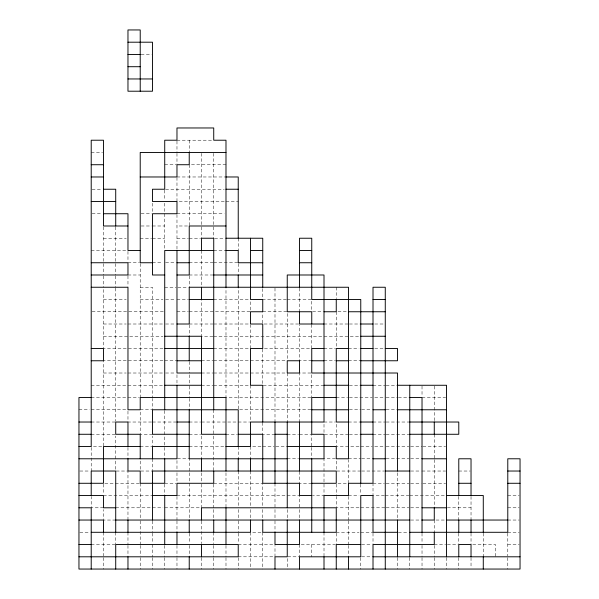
<?xml version="1.0" encoding="UTF-8"?>
<svg xmlns="http://www.w3.org/2000/svg" width="599" height="599" viewBox="0 0 599 599"><rect width="100%" height="100%" fill="white"/><g stroke="black" fill="none" stroke-linecap="round" stroke-linejoin="round"><path stroke-width="0.45" stroke-dasharray="3 2.25" d="M141.094 54.457L151.599 54.457M176.975 140.218L212.862 140.218M91.213 152.475L102.586 152.475M164.725 164.725L176.099 164.725M225.988 164.725L189.232 164.725L189.232 225.988L176.975 225.988M176.975 176.975L225.988 176.975M92.089 189.232L102.586 189.232M165.601 189.232L224.236 189.232M224.236 201.481L176.975 201.481L176.975 177.851M225.988 201.481L238.237 201.481M92.089 213.731L102.586 213.731M141.094 213.731L151.599 213.731M176.975 213.731L224.236 213.731M141.094 225.988L151.599 225.988M152.475 225.988L164.725 225.988M103.462 238.237L126.217 238.237M140.218 238.237L151.599 238.237M152.475 238.237L164.725 238.237M176.975 238.237L188.356 238.237M189.232 238.237L200.605 238.237M214.607 238.237L224.236 238.237M91.213 250.494L126.217 250.494M213.731 250.494L225.988 250.494M127.969 262.744L139.342 262.744M152.475 262.744L162.973 262.744M165.601 262.744L176.099 262.744M189.232 262.744L212.862 262.744M213.731 262.744L238.237 262.744M127.969 274.993L140.218 274.993M189.232 274.993L213.731 274.993M140.218 287.25L152.475 287.25L152.475 397.519M164.725 287.25L176.099 287.25M177.851 287.25L188.356 287.25M103.462 299.5L126.217 299.5M140.218 299.5L162.973 299.5M165.601 299.5L176.099 299.5M176.975 299.5L188.356 299.5M213.731 299.5L250.494 299.5M286.374 299.5L262.744 299.5L262.744 288.126M287.25 299.5L311.75 299.5M92.089 311.75L164.725 311.75M176.975 311.75L188.356 311.75M189.232 311.75L250.494 311.75L250.494 301.252M262.744 311.75L287.25 311.75L287.25 360.763M312.626 311.75L323.131 311.75M338.008 311.75L348.506 311.75M103.462 324.007L126.217 324.007M127.969 324.007L162.973 324.007M165.601 324.007L176.099 324.007M189.232 324.007L212.862 324.007M213.731 324.007L250.494 324.007M298.624 324.007L262.744 324.007L262.744 312.626M324.007 324.007L348.506 324.007M349.382 324.007L360.763 324.007M374.764 324.007L384.393 324.007M103.462 336.256L162.973 336.256M212.862 336.256L201.481 336.256L201.481 299.5M213.731 336.256L323.131 336.256M324.007 336.256L360.763 336.256M162.973 348.506L103.462 348.506L103.462 288.126M213.731 348.506L250.494 348.506L250.494 324.883M324.007 348.506L335.38 348.506M348.506 348.506L359.011 348.506M374.764 348.506L384.393 348.506M162.973 360.763L103.462 360.763L103.462 446.525L91.213 446.525M164.725 360.763L176.099 360.763M201.481 360.763L212.862 360.763M213.731 360.763L286.374 360.763M311.75 360.763L299.5 360.763L299.5 324.883M324.007 360.763L335.38 360.763M348.506 360.763L360.763 360.763M103.462 373.012L126.217 373.012M127.969 373.012L162.973 373.012M165.601 373.012L176.099 373.012M201.481 373.012L212.862 373.012M213.731 373.012L287.25 373.012L287.25 422.025M310.874 373.012L299.5 373.012L299.5 422.025M91.213 385.269L126.217 385.269M127.969 385.269L164.725 385.269M201.481 385.269L212.862 385.269M213.731 385.269L250.494 385.269L250.494 422.025M324.007 385.269L262.744 385.269L262.744 348.506L311.75 348.506L311.75 324.883M349.382 385.269L360.763 385.269M373.012 385.269L385.269 385.269M386.138 385.269L397.519 385.269M91.213 397.519L126.217 397.519M127.969 397.519L139.342 397.519M310.874 397.519L225.988 397.519L225.988 287.25M336.256 397.519L347.637 397.519M349.382 397.519L372.136 397.519M374.764 397.519L385.269 397.519M386.138 397.519L397.519 397.519M398.395 397.519L409.768 397.519M422.025 397.519L445.649 397.519M78.956 409.768L89.461 409.768M91.213 409.768L126.217 409.768M310.874 409.768L238.237 409.768L238.237 287.25M349.382 409.768L360.763 409.768M361.639 409.768L372.136 409.768M386.138 409.768L397.519 409.768M91.213 422.025L115.719 422.025M151.599 422.025L127.969 422.025L127.969 410.644M152.475 422.025L176.975 422.025M189.232 422.025L200.605 422.025M201.481 422.025L249.618 422.025M324.007 422.025L335.38 422.025M348.506 422.025L360.763 422.025M373.012 422.025L385.269 422.025M386.138 422.025L408.892 422.025M91.213 434.275L115.719 434.275M152.475 434.275L140.218 434.275L140.218 409.768L152.475 409.768L152.475 398.395M189.232 434.275L200.605 434.275M225.988 434.275L237.361 434.275M274.993 434.275L262.744 434.275L262.744 422.025M287.25 434.275L298.624 434.275M299.5 434.275L311.75 434.275L311.75 446.525M348.506 434.275L324.007 434.275L324.007 422.901M349.382 434.275L360.763 434.275M373.012 434.275L385.269 434.275M386.138 434.275L408.892 434.275M140.218 446.525L152.475 446.525L152.475 436.027M189.232 446.525L225.988 446.525M260.992 446.525L250.494 446.525L250.494 458.782M262.744 446.525L274.117 446.525M275.869 446.525L287.25 446.525M359.011 446.525L336.256 446.525L336.256 422.901M360.763 446.525L372.136 446.525M374.764 446.525L384.393 446.525M386.138 446.525L408.892 446.525M410.644 446.525L422.025 446.525M422.901 446.525L445.649 446.525M287.25 458.782L298.624 458.782M335.38 458.782L324.007 458.782L324.007 495.538L312.626 495.538M348.506 458.782L360.763 458.782M361.639 458.782L373.012 458.782M386.138 458.782L408.892 458.782M410.644 458.782L422.025 458.782M79.832 471.031L89.461 471.031M360.763 471.031L336.256 471.031L336.256 459.658M361.639 471.031L384.393 471.031M410.644 471.031L421.149 471.031M422.025 471.031L445.649 471.031M458.782 471.031L470.155 471.031M139.342 483.281L103.462 483.281L103.462 493.786M164.725 483.281L176.099 483.281M213.731 483.281L262.744 483.281L262.744 507.787M311.75 483.281L299.5 483.281L299.5 471.031M338.008 483.281L348.506 483.281L348.506 459.658M373.012 483.281L384.393 483.281M386.138 483.281L408.892 483.281M410.644 483.281L421.149 483.281M422.901 483.281L445.649 483.281M103.462 495.538L152.475 495.538M176.975 495.538L299.5 495.538L299.5 507.787M348.506 495.538L359.011 495.538M384.393 495.538L373.012 495.538L373.012 484.157M385.269 495.538L408.892 495.538M409.768 495.538L445.649 495.538M507.787 495.538L519.168 495.538M103.462 507.787L91.213 507.787L91.213 496.414M115.719 507.787L162.973 507.787M164.725 507.787L200.605 507.787M359.011 507.787L336.256 507.787L336.256 496.414M360.763 507.787L385.269 507.787M386.138 507.787L408.892 507.787M410.644 507.787L421.149 507.787M447.401 507.787L471.031 507.787M507.787 507.787L519.168 507.787M115.719 520.044L103.462 520.044L103.462 509.539M410.644 520.044L422.025 520.044M436.027 520.044L445.649 520.044M507.787 520.044L519.168 520.044M79.832 532.294L89.461 532.294M260.992 532.294L250.494 532.294L250.494 569.05M336.256 532.294L359.011 532.294M360.763 532.294L373.012 532.294M398.395 532.294L408.892 532.294M507.787 532.294L519.168 532.294M91.213 544.543L114.843 544.543M238.237 544.543L274.993 544.543M301.252 544.543L335.38 544.543M361.639 544.543L372.136 544.543M434.275 544.543L445.649 544.543M447.401 544.543L457.906 544.543M472.783 544.543L495.538 544.543L495.538 556.8M507.787 544.543L519.168 544.543M238.237 556.8L274.993 556.8L274.993 545.419M361.639 556.8L373.012 556.8M507.787 533.17L507.787 555.924M507.787 557.676L507.787 569.05M483.281 533.17L483.281 556.8M471.031 496.414L471.031 520.044M471.031 533.17L471.031 544.543M471.031 557.676L471.031 568.174M458.782 496.414L458.782 520.044M458.782 533.17L458.782 544.543M458.782 557.676L458.782 569.05M446.525 557.676L446.525 569.05M434.275 386.138L434.275 422.025M434.275 434.275L434.275 458.782M434.275 459.658L434.275 507.787M434.275 520.044L434.275 532.294M434.275 545.419L434.275 556.8M434.275 557.676L434.275 569.05M422.025 386.138L422.025 395.767M422.025 533.17L422.025 543.667M422.025 545.419L422.025 556.8M422.025 557.676L422.025 569.05M409.768 557.676L409.768 569.05M397.519 472.783L397.519 520.044M397.519 557.676L397.519 569.05M373.012 533.17L373.012 544.543M360.763 484.157L360.763 493.786M360.763 557.676L360.763 569.05M348.506 496.414L348.506 520.044M348.506 520.913L348.506 544.543M348.506 545.419L348.506 556.8M336.256 287.25L336.256 298.624M336.256 311.75L336.256 348.506M336.256 484.157L336.256 495.538M336.256 533.17L336.256 544.543M324.007 532.294L324.007 556.8M311.75 301.252L311.75 311.75M311.75 374.764L311.75 397.519M311.75 447.401L311.75 458.782M311.75 544.543L311.75 556.8M299.5 288.126L299.5 311.75M299.5 509.539L299.5 520.044M299.5 544.543L299.5 556.8L287.25 556.8L287.25 569.05M287.25 509.539L287.25 520.044M274.993 288.126L274.993 422.025M274.993 483.281L274.993 507.787M274.993 509.539L274.993 520.044M274.993 520.913L274.993 532.294M262.744 509.539L262.744 520.044M262.744 532.294L262.744 569.05M250.494 471.031L250.494 507.787M250.494 509.539L250.494 520.044M238.237 238.237L238.237 250.494M238.237 263.62L238.237 274.117M238.237 446.525L238.237 458.782M238.237 471.031L238.237 507.787M238.237 509.539L238.237 520.044M238.237 520.913L238.237 532.294M238.237 533.17L238.237 543.667M238.237 557.676L238.237 569.05M225.988 472.783L225.988 507.787M225.988 545.419L225.988 556.8M225.988 557.676L225.988 569.05M213.731 153.351L213.731 225.988M213.731 226.864L213.731 238.237M213.731 409.768L213.731 471.031M213.731 484.157L213.731 507.787M213.731 509.539L213.731 520.044M213.731 532.294L213.731 543.667M213.731 545.419L213.731 556.8M213.731 557.676L213.731 569.05M201.481 153.351L201.481 225.988M201.481 226.864L201.481 238.237M201.481 250.494L201.481 287.25M201.481 436.027L201.481 458.782M201.481 472.783L201.481 483.281M201.481 484.157L201.481 507.787M201.481 520.913L201.481 543.667M201.481 557.676L201.481 569.05M189.232 140.218L189.232 152.475M189.232 275.869L189.232 287.25M189.232 324.883L189.232 336.256M189.232 361.639L189.232 373.012M189.232 374.764L189.232 385.269M189.232 386.138L189.232 397.519M189.232 398.395L189.232 409.768M189.232 471.031L189.232 458.782L176.975 458.782L176.975 471.031M189.232 472.783L189.232 520.044M189.232 533.17L189.232 543.667M189.232 545.419L189.232 556.8M176.975 141.094L176.975 152.475M176.975 153.351L176.975 164.725M176.975 214.607L176.975 250.494M176.975 374.764L176.975 385.269M176.975 472.783L176.975 483.281M176.975 496.414L176.975 520.044M176.975 520.913L176.975 532.294M176.975 545.419L176.975 556.8M176.975 557.676L176.975 569.05M164.725 190.108L164.725 200.605M164.725 203.233L164.725 212.862M164.725 213.731L164.725 249.618M164.725 410.644L164.725 457.906M164.725 484.157L164.725 495.538M164.725 545.419L164.725 556.8M164.725 557.676L164.725 569.05M152.475 203.233L152.475 213.731M152.475 458.782L152.475 471.031L140.218 471.031L140.218 458.782M152.475 520.913L152.475 532.294M152.475 533.17L152.475 543.667M152.475 544.543L152.475 556.8M152.475 557.676L152.475 569.05M140.218 263.62L140.218 397.519M140.218 483.281L140.218 520.044M140.218 520.913L140.218 544.543M140.218 545.419L140.218 555.924M140.218 557.676L140.218 569.05M127.969 251.363L127.969 260.992M127.969 275.869L127.969 286.374M127.969 447.401L127.969 458.782M127.969 520.044L127.969 471.031L115.719 471.031L115.719 436.027M127.969 532.294L127.969 544.543M127.969 545.419L127.969 555.924M115.719 226.864L115.719 262.744M115.719 263.62L115.719 274.993M115.719 275.869L115.719 287.25M115.719 288.126L115.719 421.149M115.719 532.294L115.719 544.543M103.462 226.864L103.462 262.744M103.462 263.62L103.462 274.993M103.462 275.869L103.462 287.25M103.462 532.294L103.462 555.924M103.462 557.676L103.462 569.05M91.213 447.401L91.213 471.031"/><path stroke-width="0.9" d="M127.969 42.2L152.475 42.2L152.475 91.213L127.969 91.213L127.969 29.95L140.218 29.95L140.218 91.213M127.969 54.457L140.218 54.457M127.969 66.706L140.218 66.706M127.969 78.956L152.475 78.956M225.988 152.475L140.218 152.475L140.218 262.744L152.475 262.744M91.213 164.725L103.462 164.725M91.213 176.975L103.462 176.975M140.218 176.975L176.975 176.975L176.975 164.725L189.232 164.725L189.232 152.475M225.988 176.975L238.237 176.975L238.237 238.237M103.462 189.232L115.719 189.232L115.719 225.988M225.988 189.232L238.237 189.232M91.213 201.481L115.719 201.481M103.462 213.731L127.969 213.731L127.969 250.494L140.218 250.494M127.969 225.988L103.462 225.988L103.462 140.218L91.213 140.218L91.213 446.525L78.956 446.525M225.988 225.988L189.232 225.988L189.232 274.993L176.975 274.993M225.988 238.237L262.744 238.237L262.744 287.25M213.731 250.494L164.725 250.494L164.725 409.768M225.988 250.494L238.237 250.494L238.237 262.744L262.744 262.744M250.494 250.494L262.744 250.494M299.5 250.494L311.75 250.494M91.213 262.744L127.969 262.744L127.969 274.993L91.213 274.993M176.975 262.744L189.232 262.744M299.5 262.744L311.75 262.744M164.725 274.993L152.475 274.993L152.475 213.731L176.975 213.731L176.975 201.481L152.475 201.481L152.475 189.232L164.725 189.232L164.725 140.218L176.975 140.218L176.975 127.969L213.731 127.969L213.731 140.218L225.988 140.218L225.988 287.25M213.731 274.993L262.744 274.993M91.213 287.25L127.969 287.25L127.969 409.768L140.218 409.768L140.218 397.519L225.988 397.519L225.988 471.031M189.232 299.5L213.731 299.5M373.012 299.5L385.269 299.5M324.007 311.75L336.256 311.75L336.256 299.5M348.506 311.75L385.269 311.75M176.975 324.007L189.232 324.007L189.232 287.25L348.506 287.25L348.506 458.782L336.256 458.782L336.256 446.525L287.25 446.525M324.007 324.007L299.5 324.007L299.5 311.75M360.763 324.007L373.012 324.007M164.725 336.256L201.481 336.256L201.481 434.275L225.988 434.275M360.763 336.256L385.269 336.256M91.213 348.506L103.462 348.506L103.462 360.763L91.213 360.763M164.725 348.506L213.731 348.506M324.007 348.506L311.75 348.506L311.75 373.012L397.519 373.012L397.519 471.031M348.506 348.506L336.256 348.506L336.256 422.025L348.506 422.025M360.763 348.506L373.012 348.506M385.269 348.506L397.519 348.506L397.519 360.763L360.763 360.763M176.975 360.763L201.481 360.763M311.75 360.763L324.007 360.763M336.256 360.763L348.506 360.763M201.481 373.012L176.975 373.012L176.975 250.494M164.725 385.269L201.481 385.269M324.007 385.269L348.506 385.269M360.763 385.269L373.012 385.269M397.519 385.269L446.525 385.269L446.525 556.8M91.213 397.519L78.956 397.519L78.956 569.05L520.044 569.05L520.044 458.782L507.787 458.782L507.787 532.294L409.768 532.294M336.256 397.519L311.75 397.519L311.75 434.275L324.007 434.275L324.007 458.782L299.5 458.782M409.768 397.519L422.025 397.519L422.025 532.294M311.75 409.768L348.506 409.768M373.012 409.768L385.269 409.768M397.519 409.768L446.525 409.768M78.956 422.025L91.213 422.025M176.975 422.025L189.232 422.025M360.763 422.025L373.012 422.025M409.768 422.025L458.782 422.025L458.782 434.275L409.768 434.275M78.956 434.275L91.213 434.275M189.232 434.275L152.475 434.275L152.475 409.768L238.237 409.768L238.237 446.525M238.237 434.275L262.744 434.275L262.744 483.281L299.5 483.281L299.5 495.538L311.75 495.538M274.993 434.275L287.25 434.275M360.763 434.275L373.012 434.275M140.218 446.525L103.462 446.525L103.462 483.281L78.956 483.281M189.232 446.525L152.475 446.525L152.475 458.782M225.988 446.525L250.494 446.525L250.494 422.025L324.007 422.025L324.007 274.993L287.25 274.993L287.25 311.75L311.75 311.75L311.75 324.007M78.956 458.782L176.975 458.782L176.975 385.269M287.25 458.782L189.232 458.782L189.232 409.768M373.012 458.782L385.269 458.782M422.025 458.782L446.525 458.782M385.269 471.031L409.768 471.031M507.787 471.031L520.044 471.031M311.75 483.281L336.256 483.281L336.256 471.031L152.475 471.031L152.475 520.044M458.782 483.281L471.031 483.281M507.787 483.281L520.044 483.281M78.956 495.538L103.462 495.538L103.462 507.787L115.719 507.787M152.475 495.538L176.975 495.538L176.975 483.281L213.731 483.281L213.731 471.031M446.525 495.538L483.281 495.538L483.281 532.294M78.956 507.787L91.213 507.787L91.213 569.05M422.025 507.787L446.525 507.787M78.956 520.044L103.462 520.044L103.462 532.294M115.719 520.044L409.768 520.044M422.025 520.044L434.275 520.044L434.275 507.787M446.525 520.044L507.787 520.044M91.213 532.294L250.494 532.294L250.494 520.044M397.519 532.294L373.012 532.294L373.012 495.538L360.763 495.538L360.763 556.8L299.5 556.8L299.5 569.05M78.956 544.543L91.213 544.543M360.763 544.543L336.256 544.543L336.256 569.05M78.956 556.8L238.237 556.8L238.237 544.543L115.719 544.543L115.719 569.05M373.012 556.8L520.044 556.8M483.281 556.8L483.281 569.05M471.031 495.538L471.031 458.782L458.782 458.782L458.782 495.538M471.031 520.044L471.031 532.294M471.031 556.8L471.031 544.543L458.782 544.543L458.782 556.8M458.782 520.044L458.782 532.294M434.275 422.025L434.275 434.275M434.275 532.294L434.275 544.543L373.012 544.543L373.012 569.05M409.768 385.269L409.768 556.8M397.519 520.044L397.519 556.8M385.269 569.05L385.269 287.25L373.012 287.25L373.012 483.281L348.506 483.281L348.506 495.538L324.007 495.538L324.007 532.294M360.763 483.281L360.763 299.5L311.75 299.5L311.75 238.237L299.5 238.237L299.5 287.25M348.506 556.8L348.506 569.05M324.007 556.8L324.007 569.05M311.75 458.782L311.75 532.294M299.5 422.025L299.5 471.031M299.5 520.044L299.5 544.543L274.993 544.543L274.993 532.294M287.25 422.025L287.25 507.787M287.25 520.044L287.25 556.8L274.993 556.8L274.993 569.05M274.993 422.025L274.993 483.281M262.744 422.025L262.744 385.269L250.494 385.269L250.494 348.506L262.744 348.506L262.744 324.007L250.494 324.007L250.494 311.75L262.744 311.75L262.744 299.5L250.494 299.5L250.494 238.237M262.744 520.044L262.744 532.294L336.256 532.294L336.256 507.787L201.481 507.787L201.481 520.044M250.494 458.782L250.494 471.031M238.237 274.993L238.237 287.25M238.237 458.782L238.237 471.031M225.988 507.787L225.988 544.543M213.731 409.768L213.731 238.237L201.481 238.237L201.481 250.494M213.731 520.044L213.731 532.294M201.481 287.25L201.481 299.5M201.481 458.782L201.481 471.031M201.481 544.543L201.481 556.8M189.232 336.256L189.232 360.763M189.232 520.044L189.232 532.294M189.232 556.8L189.232 569.05M176.975 532.294L176.975 544.543M164.725 458.782L164.725 483.281L140.218 483.281L140.218 471.031L127.969 471.031L127.969 458.782M164.725 495.538L164.725 544.543M140.218 458.782L140.218 434.275L115.719 434.275L115.719 422.025L127.969 422.025L127.969 446.525M127.969 520.044L127.969 532.294M127.969 556.8L127.969 569.05M115.719 532.294L115.719 471.031L91.213 471.031L91.213 495.538M299.5 360.763L287.25 360.763L287.25 373.012L299.5 373.012L299.5 360.763"/></g></svg>
